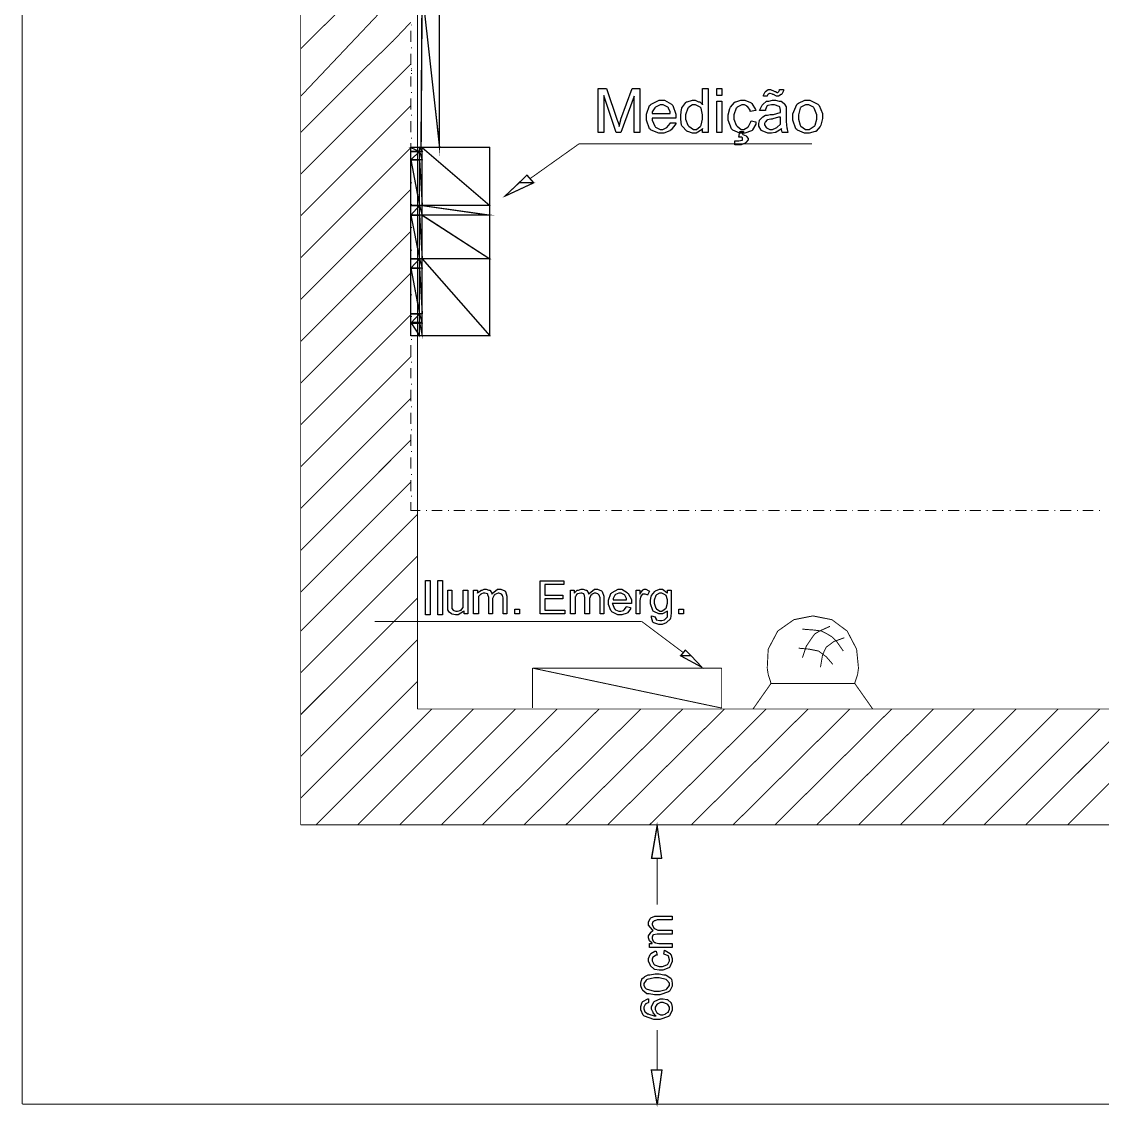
# Model space of a CAD drawing. Header units: metres. Extents: x 3290 to 4536, y 1562 to 1983.
# Drawn here: x 4113.88 to 4143.83, y 1667.67 to 1697.76 of the extents above; entities that cross this region are included whole.
import ezdxf

# ---------------------------------------------------------------- set-up
doc = ezdxf.new("R2010")
doc.units = ezdxf.units.M
for name, color, linetype in [('C00-00-00-BLACK', 7, 'Continuous'), ('C00-00-FF', 5, 'Continuous'), ('C00-7E-FF', 150, 'Continuous'), ('C93-95-97', 253, 'Continuous'), ('CC6-C8-CA', 254, 'Continuous'), ('CFF-7E-00', 30, 'Continuous')]:
    doc.layers.add(name, color=color, linetype=linetype)

msp = doc.modelspace()

# ---------------------------------------------------------------- linework, layer by layer
at = {"layer": 'C00-00-00-BLACK', "const_width": 0.0263}
for points in [[(4113.897, 1667.761), (4113.897, 1743.505)], [(4121.616, 1675.501), (4121.616, 1708.78)], [(4124.854, 1678.713), (4124.854, 1708.912)], [(4121.616, 1697.011), (4124.854, 1700.223)], [(4121.616, 1695.694), (4124.854, 1699.117)], [(4124.96, 1694.273), (4124.988, 1698.592)], [(4125.461, 1694.273), (4125.461, 1698.592)], [(4124.17, 1697.222), (4124.67, 1697.748)], [(4124.67, 1697.67), (4124.697, 1697.67)], [(4124.67, 1697.197), (4124.67, 1697.512)], [(4123.196, 1696.275), (4124.17, 1697.222)], [(4124.67, 1697.037), (4124.697, 1697.037)], [(4124.67, 1696.564), (4124.67, 1696.879)], [(4121.616, 1693.537), (4124.67, 1696.589)], [(4124.67, 1696.406), (4124.697, 1696.406)], [(4121.616, 1694.695), (4123.196, 1696.275)], [(4124.67, 1695.959), (4124.67, 1696.248)], [(4124.67, 1695.8), (4124.697, 1695.8)], [(4124.67, 1695.326), (4124.67, 1695.642)], [(4121.616, 1692.378), (4124.67, 1695.432)], [(4124.67, 1695.168), (4124.697, 1695.168)], [(4124.67, 1694.695), (4124.67, 1695.011)], [(4121.616, 1691.22), (4124.67, 1694.273)], [(4124.67, 1694.535), (4124.697, 1694.535)], [(4124.67, 1694.089), (4124.67, 1694.404)], [(4124.67, 1693.931), (4124.697, 1693.931)], [(4124.67, 1693.458), (4124.67, 1693.773)], [(4121.616, 1690.061), (4124.67, 1693.114)], [(4124.67, 1693.298), (4124.697, 1693.298)], [(4124.67, 1692.851), (4124.67, 1693.14)], [(4124.67, 1692.694), (4124.697, 1692.694)], [(4124.67, 1692.221), (4124.67, 1692.536)], [(4121.616, 1688.902), (4124.67, 1691.956)], [(4124.67, 1692.061), (4124.697, 1692.061)], [(4124.67, 1691.588), (4124.67, 1691.903)], [(4124.67, 1691.429), (4124.697, 1691.429)], [(4124.67, 1690.983), (4124.67, 1691.272)], [(4121.616, 1687.744), (4124.67, 1690.797)], [(4124.67, 1690.825), (4124.697, 1690.825)], [(4124.67, 1690.35), (4124.67, 1690.666)], [(4124.67, 1690.193), (4124.697, 1690.193)], [(4124.67, 1689.719), (4124.67, 1690.034)], [(4121.616, 1686.585), (4124.67, 1689.641)], [(4124.67, 1689.588), (4124.697, 1689.588)], [(4124.67, 1689.113), (4124.67, 1689.428)], [(4124.67, 1688.955), (4124.697, 1688.955)], [(4124.67, 1688.482), (4124.67, 1688.798)], [(4121.616, 1685.427), (4124.67, 1688.482)], [(4124.67, 1688.324), (4124.697, 1688.324)], [(4124.67, 1687.875), (4124.67, 1688.164)], [(4124.67, 1687.718), (4124.697, 1687.718)], [(4124.67, 1687.244), (4124.67, 1687.56)], [(4121.616, 1684.268), (4124.67, 1687.323)], [(4124.67, 1687.087), (4124.697, 1687.087)], [(4124.67, 1686.611), (4124.67, 1686.928)], [(4124.67, 1686.454), (4124.697, 1686.454)], [(4121.616, 1683.109), (4124.67, 1686.165)], [(4124.67, 1686.006), (4124.67, 1686.323)], [(4124.67, 1685.849), (4124.697, 1685.849)], [(4124.67, 1685.374), (4124.67, 1685.69)], [(4121.616, 1681.951), (4124.67, 1685.006)], [(4124.67, 1685.216), (4124.697, 1685.216)], [(4124.67, 1684.743), (4124.67, 1685.059)], [(4124.67, 1684.611), (4124.697, 1684.611)], [(4124.933, 1684.216), (4124.67, 1684.216), (4124.67, 1684.452)], [(4121.616, 1680.873), (4124.854, 1684.111)], [(4125.093, 1684.216), (4125.119, 1684.216)], [(4125.54, 1684.216), (4125.251, 1684.216)], [(4125.697, 1684.216), (4125.724, 1684.216)], [(4126.172, 1684.216), (4125.855, 1684.216)], [(4126.33, 1684.216), (4126.356, 1684.216)], [(4126.805, 1684.216), (4126.488, 1684.216)], [(4126.963, 1684.216), (4126.989, 1684.216)], [(4127.41, 1684.216), (4127.094, 1684.216)], [(4127.568, 1684.216), (4127.594, 1684.216)], [(4128.043, 1684.216), (4127.727, 1684.216)], [(4128.2, 1684.216), (4128.227, 1684.216)], [(4128.675, 1684.216), (4128.358, 1684.216)], [(4128.807, 1684.216), (4128.833, 1684.216)], [(4129.28, 1684.216), (4128.964, 1684.216)], [(4129.438, 1684.216), (4129.466, 1684.216)], [(4129.913, 1684.216), (4129.597, 1684.216)], [(4130.07, 1684.216), (4130.097, 1684.216)], [(4130.519, 1684.216), (4130.229, 1684.216)], [(4130.677, 1684.216), (4130.703, 1684.216)], [(4131.15, 1684.216), (4130.834, 1684.216)], [(4131.309, 1684.216), (4131.336, 1684.216)], [(4131.783, 1684.216), (4131.467, 1684.216)], [(4131.94, 1684.216), (4131.967, 1684.216)], [(4132.389, 1684.216), (4132.072, 1684.216)], [(4132.547, 1684.216), (4132.573, 1684.216)], [(4133.021, 1684.216), (4132.705, 1684.216)], [(4133.18, 1684.216), (4133.206, 1684.216)], [(4133.626, 1684.216), (4133.337, 1684.216)], [(4133.784, 1684.216), (4133.81, 1684.216)], [(4134.259, 1684.216), (4133.944, 1684.216)], [(4134.417, 1684.216), (4134.443, 1684.216)], [(4134.892, 1684.216), (4134.575, 1684.216)], [(4135.05, 1684.216), (4135.076, 1684.216)], [(4135.497, 1684.216), (4135.207, 1684.216)], [(4135.654, 1684.216), (4135.681, 1684.216)], [(4136.129, 1684.216), (4135.814, 1684.216)], [(4136.288, 1684.216), (4136.313, 1684.216)], [(4136.763, 1684.216), (4136.445, 1684.216)], [(4136.894, 1684.216), (4136.92, 1684.216)], [(4137.367, 1684.216), (4137.051, 1684.216)], [(4137.526, 1684.216), (4137.552, 1684.216)], [(4137.999, 1684.216), (4137.684, 1684.216)], [(4138.158, 1684.216), (4138.183, 1684.216)], [(4138.606, 1684.216), (4138.315, 1684.216)], [(4138.764, 1684.216), (4138.79, 1684.216)], [(4139.237, 1684.216), (4138.921, 1684.216)], [(4139.396, 1684.216), (4139.423, 1684.216)], [(4139.87, 1684.216), (4139.554, 1684.216)], [(4140.028, 1684.216), (4140.053, 1684.216)], [(4140.476, 1684.216), (4140.159, 1684.216)], [(4140.634, 1684.216), (4140.66, 1684.216)], [(4141.109, 1684.216), (4140.791, 1684.216)], [(4141.266, 1684.216), (4141.293, 1684.216)], [(4141.74, 1684.216), (4141.425, 1684.216)], [(4141.871, 1684.216), (4141.898, 1684.216)], [(4142.346, 1684.216), (4142.031, 1684.216)], [(4142.504, 1684.216), (4142.53, 1684.216)], [(4142.979, 1684.216), (4142.661, 1684.216)], [(4143.137, 1684.216), (4143.163, 1684.216)], [(4143.583, 1684.216), (4143.295, 1684.216)], [(4143.741, 1684.216), (4143.769, 1684.216)], [(4121.616, 1679.715), (4124.854, 1682.952)], [(4121.616, 1678.556), (4124.854, 1681.793)], [(4135.286, 1681.188), (4134.839, 1680.873)], [(4135.814, 1681.293), (4135.286, 1681.188)], [(4136.34, 1681.188), (4135.814, 1681.293)], [(4136.763, 1680.873), (4136.34, 1681.188)], [(4134.839, 1680.873), (4134.575, 1680.372)], [(4135.866, 1680.899), (4135.523, 1680.926)], [(4135.866, 1680.794), (4135.788, 1680.687)], [(4136.05, 1680.873), (4135.866, 1680.899)], [(4135.998, 1680.873), (4135.866, 1680.794)], [(4136.288, 1681.005), (4135.998, 1680.873)], [(4136.208, 1680.794), (4136.05, 1680.873)], [(4136.34, 1680.713), (4136.208, 1680.794)], [(4136.472, 1680.582), (4136.34, 1680.713)], [(4137.025, 1680.372), (4136.763, 1680.873)], [(4121.616, 1677.398), (4124.854, 1680.635)], [(4135.628, 1680.451), (4135.523, 1680.135)], [(4135.788, 1680.687), (4135.628, 1680.451)], [(4136.182, 1680.425), (4136.129, 1680.319)], [(4136.288, 1680.503), (4136.182, 1680.425)], [(4136.393, 1680.582), (4136.288, 1680.503)], [(4136.683, 1680.687), (4136.393, 1680.582)], [(4136.657, 1680.319), (4136.472, 1680.582)], [(4134.575, 1680.372), (4134.548, 1679.846)], [(4135.707, 1680.372), (4135.418, 1680.398)], [(4135.972, 1680.319), (4135.707, 1680.372)], [(4136.182, 1680.162), (4135.972, 1680.319)], [(4136.077, 1680.188), (4136.024, 1679.872)], [(4136.129, 1680.319), (4136.077, 1680.188)], [(4136.366, 1679.951), (4136.182, 1680.162)], [(4137.077, 1679.846), (4137.025, 1680.372)], [(4128.043, 1679.846), (4133.285, 1679.846)], [(4128.043, 1678.739), (4128.043, 1679.846)], [(4128.043, 1679.846), (4128.043, 1678.739)], [(4133.285, 1678.739), (4128.043, 1679.846)], [(4128.043, 1679.846), (4133.285, 1679.846)], [(4133.285, 1678.739), (4128.043, 1679.846)], [(4133.285, 1679.846), (4133.285, 1678.739)], [(4133.285, 1679.846), (4133.285, 1678.739)], [(4134.548, 1679.846), (4134.575, 1679.662)], [(4137.051, 1679.662), (4137.077, 1679.846)], [(4134.575, 1679.662), (4134.654, 1679.423)], [(4136.972, 1679.423), (4137.051, 1679.662)], [(4121.616, 1676.239), (4124.854, 1679.477)], [(4134.654, 1679.423), (4134.154, 1678.713)], [(4136.972, 1679.423), (4134.654, 1679.423)], [(4136.972, 1679.423), (4137.472, 1678.713)], [(4122.036, 1675.501), (4125.251, 1678.713)], [(4123.196, 1675.501), (4126.41, 1678.713)], [(4124.355, 1675.501), (4127.568, 1678.713)], [(4153.752, 1678.713), (4124.854, 1678.713)], [(4125.513, 1675.501), (4128.728, 1678.713)], [(4126.646, 1675.501), (4129.886, 1678.713)], [(4127.806, 1675.501), (4131.045, 1678.713)], [(4128.964, 1675.501), (4132.205, 1678.713)], [(4130.123, 1675.501), (4133.364, 1678.713)], [(4131.283, 1675.501), (4134.523, 1678.713)], [(4132.442, 1675.501), (4135.681, 1678.713)], [(4133.6, 1675.501), (4136.841, 1678.713)], [(4134.759, 1675.501), (4137.999, 1678.713)], [(4135.919, 1675.501), (4139.158, 1678.713)], [(4137.077, 1675.501), (4140.292, 1678.713)], [(4138.236, 1675.501), (4141.45, 1678.713)], [(4139.396, 1675.501), (4142.609, 1678.713)], [(4140.555, 1675.501), (4143.769, 1678.713)], [(4141.713, 1675.501), (4144.928, 1678.713)], [(4142.874, 1675.501), (4146.087, 1678.713)], [(4121.616, 1675.501), (4153.752, 1675.501)], [(4113.897, 1667.761), (4185.415, 1667.761)]]:
    msp.add_lwpolyline(points, dxfattribs=at)
msp.add_lwpolyline([(4126.858, 1694.273), (4126.858, 1689.06), (4124.67, 1689.06), (4124.67, 1694.273), (4126.858, 1694.273)], close=True, dxfattribs=at)
at = {"layer": 'C00-00-FF', "const_width": 0.0263}
for points in [[(4124.67, 1696.827), (4124.67, 1696.589)], [(4124.67, 1696.458), (4124.697, 1696.458)], [(4124.67, 1696.327), (4124.697, 1696.327)], [(4130.677, 1675.501), (4129.623, 1675.501)], [(4130.677, 1667.761), (4129.623, 1667.761)]]:
    msp.add_lwpolyline(points, dxfattribs=at)
at = {"layer": 'C00-7E-FF', "const_width": 0.0263}
for points in [[(4127.964, 1693.405), (4129.332, 1694.378)], [(4129.332, 1694.378), (4135.788, 1694.378)], [(4127.278, 1692.93), (4127.885, 1693.51)], [(4127.885, 1693.51), (4128.069, 1693.298)], [(4128.069, 1693.298), (4127.278, 1692.93)], [(4131.072, 1681.136), (4123.67, 1681.136)], [(4132.231, 1680.267), (4131.072, 1681.136)], [(4132.284, 1680.346), (4132.153, 1680.188)], [(4132.153, 1680.188), (4132.731, 1679.872)], [(4132.731, 1679.872), (4132.284, 1680.346)], [(4131.336, 1675.501), (4131.783, 1675.501)], [(4131.494, 1674.581), (4131.494, 1673.29)], [(4131.494, 1668.709), (4131.494, 1669.815)], [(4130.992, 1667.761), (4131.783, 1667.761)]]:
    msp.add_lwpolyline(points, dxfattribs=at)
for points in [[(4127.885, 1693.51), (4128.069, 1693.298), (4127.674, 1693.298), (4127.885, 1693.51)], [(4128.069, 1693.298), (4127.674, 1693.298), (4127.278, 1692.93), (4128.069, 1693.298)], [(4132.442, 1680.188), (4132.153, 1680.188), (4132.731, 1679.872), (4132.442, 1680.188)], [(4132.284, 1680.346), (4132.442, 1680.188), (4132.153, 1680.188), (4132.284, 1680.346)], [(4131.336, 1674.581), (4131.625, 1674.581), (4131.494, 1675.501), (4131.336, 1674.581)], [(4131.336, 1668.709), (4131.625, 1668.709), (4131.494, 1667.761), (4131.336, 1668.709)]]:
    msp.add_lwpolyline(points, close=True, dxfattribs=at)
at = {"layer": 'C00-7E-FF'}
for points in [[(4127.885, 1693.51), (4128.069, 1693.298), (4127.674, 1693.298), (4127.885, 1693.51)], [(4128.069, 1693.298), (4127.674, 1693.298), (4127.278, 1692.93), (4128.069, 1693.298)], [(4132.284, 1680.346), (4132.442, 1680.188), (4132.153, 1680.188), (4132.284, 1680.346)], [(4132.442, 1680.188), (4132.153, 1680.188), (4132.731, 1679.872), (4132.442, 1680.188)], [(4131.336, 1674.581), (4131.625, 1674.581), (4131.494, 1675.501), (4131.336, 1674.581)], [(4131.336, 1668.709), (4131.625, 1668.709), (4131.494, 1667.761), (4131.336, 1668.709)]]:
    msp.add_lwpolyline(points, close=True, dxfattribs=at)
at = {"layer": 'C93-95-97', "const_width": 0.0263}
for points in [[(4124.907, 1694.273), (4124.67, 1694.273), (4124.907, 1694.167), (4124.907, 1694.273)], [(4124.67, 1694.273), (4124.907, 1694.167), (4124.67, 1694.167), (4124.67, 1694.273)], [(4124.988, 1694.273), (4124.907, 1694.273), (4124.988, 1694.167), (4124.988, 1694.273)], [(4124.907, 1693.931), (4124.988, 1692.667), (4124.907, 1692.667), (4124.907, 1693.931)], [(4124.907, 1694.273), (4124.988, 1694.167), (4124.907, 1694.167), (4124.907, 1694.273)], [(4126.858, 1694.273), (4124.988, 1694.273), (4126.858, 1692.667), (4126.858, 1694.273)], [(4124.988, 1694.273), (4126.858, 1692.667), (4124.988, 1692.667), (4124.988, 1694.273)], [(4124.907, 1694.167), (4124.67, 1693.931), (4124.907, 1693.931), (4124.907, 1694.167)], [(4124.67, 1694.167), (4124.907, 1694.167), (4124.67, 1693.931), (4124.67, 1694.167)], [(4124.67, 1693.931), (4124.907, 1692.667), (4124.67, 1692.667), (4124.67, 1693.931)], [(4124.988, 1694.167), (4124.907, 1694.167), (4124.988, 1693.931), (4124.988, 1694.167)], [(4124.907, 1694.167), (4124.988, 1693.931), (4124.907, 1693.931), (4124.907, 1694.167)], [(4124.907, 1693.931), (4124.67, 1693.931), (4124.907, 1692.667), (4124.907, 1693.931)], [(4124.988, 1693.931), (4124.907, 1693.931), (4124.988, 1692.667), (4124.988, 1693.931)], [(4124.907, 1692.404), (4124.988, 1691.193), (4124.907, 1691.193), (4124.907, 1692.404)], [(4124.907, 1692.667), (4124.67, 1692.404), (4124.907, 1692.404), (4124.907, 1692.667)], [(4124.67, 1692.667), (4124.907, 1692.667), (4124.67, 1692.404), (4124.67, 1692.667)], [(4124.67, 1692.404), (4124.907, 1691.193), (4124.67, 1691.193), (4124.67, 1692.404)], [(4126.858, 1692.667), (4124.988, 1692.667), (4126.858, 1692.404), (4126.858, 1692.667)], [(4124.988, 1692.667), (4124.907, 1692.667), (4124.988, 1692.404), (4124.988, 1692.667)], [(4124.907, 1692.667), (4124.988, 1692.404), (4124.907, 1692.404), (4124.907, 1692.667)], [(4124.988, 1692.667), (4126.858, 1692.404), (4124.988, 1692.404), (4124.988, 1692.667)], [(4124.907, 1692.404), (4124.67, 1692.404), (4124.907, 1691.193), (4124.907, 1692.404)], [(4124.988, 1692.404), (4124.907, 1692.404), (4124.988, 1691.193), (4124.988, 1692.404)], [(4126.858, 1692.404), (4124.988, 1692.404), (4126.858, 1691.193), (4126.858, 1692.404)], [(4124.988, 1692.404), (4126.858, 1691.193), (4124.988, 1691.193), (4124.988, 1692.404)], [(4124.907, 1690.931), (4124.988, 1689.666), (4124.907, 1689.666), (4124.907, 1690.931)], [(4124.907, 1691.193), (4124.988, 1690.931), (4124.907, 1690.931), (4124.907, 1691.193)], [(4124.907, 1691.193), (4124.67, 1690.931), (4124.907, 1690.931), (4124.907, 1691.193)], [(4124.67, 1691.193), (4124.907, 1691.193), (4124.67, 1690.931), (4124.67, 1691.193)], [(4124.67, 1690.931), (4124.907, 1689.666), (4124.67, 1689.666), (4124.67, 1690.931)], [(4124.988, 1691.193), (4124.907, 1691.193), (4124.988, 1690.931), (4124.988, 1691.193)], [(4126.858, 1691.193), (4124.988, 1691.193), (4126.858, 1689.06), (4126.858, 1691.193)], [(4124.988, 1691.193), (4126.858, 1689.06), (4124.988, 1689.06), (4124.988, 1691.193)], [(4124.907, 1690.931), (4124.67, 1690.931), (4124.907, 1689.666), (4124.907, 1690.931)], [(4124.988, 1690.931), (4124.907, 1690.931), (4124.988, 1689.666), (4124.988, 1690.931)], [(4124.907, 1689.666), (4124.988, 1689.403), (4124.907, 1689.403), (4124.907, 1689.666)], [(4124.907, 1689.666), (4124.67, 1689.403), (4124.907, 1689.403), (4124.907, 1689.666)], [(4124.67, 1689.666), (4124.907, 1689.666), (4124.67, 1689.403), (4124.67, 1689.666)], [(4124.67, 1689.428), (4124.907, 1689.06), (4124.67, 1689.06), (4124.67, 1689.428)], [(4124.988, 1689.666), (4124.907, 1689.666), (4124.988, 1689.403), (4124.988, 1689.666)], [(4124.907, 1689.428), (4124.988, 1689.06), (4124.907, 1689.06), (4124.907, 1689.428)], [(4124.907, 1689.428), (4124.67, 1689.428), (4124.907, 1689.06), (4124.907, 1689.428)], [(4124.988, 1689.428), (4124.907, 1689.428), (4124.988, 1689.06), (4124.988, 1689.428)]]:
    msp.add_lwpolyline(points, close=True, dxfattribs=at)
at = {"layer": 'C93-95-97'}
for points in [[(4124.907, 1694.273), (4124.67, 1694.273), (4124.907, 1694.167), (4124.907, 1694.273)], [(4124.67, 1694.273), (4124.907, 1694.167), (4124.67, 1694.167), (4124.67, 1694.273)], [(4124.988, 1694.273), (4124.907, 1694.273), (4124.988, 1694.167), (4124.988, 1694.273)], [(4124.907, 1694.273), (4124.988, 1694.167), (4124.907, 1694.167), (4124.907, 1694.273)], [(4126.858, 1694.273), (4124.988, 1694.273), (4126.858, 1692.667), (4126.858, 1694.273)], [(4124.988, 1694.273), (4126.858, 1692.667), (4124.988, 1692.667), (4124.988, 1694.273)], [(4124.67, 1694.167), (4124.907, 1694.167), (4124.67, 1693.931), (4124.67, 1694.167)], [(4124.907, 1694.167), (4124.67, 1693.931), (4124.907, 1693.931), (4124.907, 1694.167)], [(4124.988, 1694.167), (4124.907, 1694.167), (4124.988, 1693.931), (4124.988, 1694.167)], [(4124.907, 1694.167), (4124.988, 1693.931), (4124.907, 1693.931), (4124.907, 1694.167)], [(4124.907, 1693.931), (4124.67, 1693.931), (4124.907, 1692.667), (4124.907, 1693.931)], [(4124.67, 1693.931), (4124.907, 1692.667), (4124.67, 1692.667), (4124.67, 1693.931)], [(4124.988, 1693.931), (4124.907, 1693.931), (4124.988, 1692.667), (4124.988, 1693.931)], [(4124.907, 1693.931), (4124.988, 1692.667), (4124.907, 1692.667), (4124.907, 1693.931)], [(4124.67, 1692.667), (4124.907, 1692.667), (4124.67, 1692.404), (4124.67, 1692.667)], [(4124.907, 1692.667), (4124.67, 1692.404), (4124.907, 1692.404), (4124.907, 1692.667)], [(4124.988, 1692.667), (4124.907, 1692.667), (4124.988, 1692.404), (4124.988, 1692.667)], [(4124.907, 1692.667), (4124.988, 1692.404), (4124.907, 1692.404), (4124.907, 1692.667)], [(4126.858, 1692.667), (4124.988, 1692.667), (4126.858, 1692.404), (4126.858, 1692.667)], [(4124.988, 1692.667), (4126.858, 1692.404), (4124.988, 1692.404), (4124.988, 1692.667)], [(4124.907, 1692.404), (4124.67, 1692.404), (4124.907, 1691.193), (4124.907, 1692.404)], [(4124.67, 1692.404), (4124.907, 1691.193), (4124.67, 1691.193), (4124.67, 1692.404)], [(4124.988, 1692.404), (4124.907, 1692.404), (4124.988, 1691.193), (4124.988, 1692.404)], [(4124.907, 1692.404), (4124.988, 1691.193), (4124.907, 1691.193), (4124.907, 1692.404)], [(4126.858, 1692.404), (4124.988, 1692.404), (4126.858, 1691.193), (4126.858, 1692.404)], [(4124.988, 1692.404), (4126.858, 1691.193), (4124.988, 1691.193), (4124.988, 1692.404)], [(4124.67, 1691.193), (4124.907, 1691.193), (4124.67, 1690.931), (4124.67, 1691.193)], [(4124.907, 1691.193), (4124.67, 1690.931), (4124.907, 1690.931), (4124.907, 1691.193)], [(4124.988, 1691.193), (4124.907, 1691.193), (4124.988, 1690.931), (4124.988, 1691.193)], [(4124.907, 1691.193), (4124.988, 1690.931), (4124.907, 1690.931), (4124.907, 1691.193)], [(4126.858, 1691.193), (4124.988, 1691.193), (4126.858, 1689.06), (4126.858, 1691.193)], [(4124.988, 1691.193), (4126.858, 1689.06), (4124.988, 1689.06), (4124.988, 1691.193)], [(4124.907, 1690.931), (4124.67, 1690.931), (4124.907, 1689.666), (4124.907, 1690.931)], [(4124.67, 1690.931), (4124.907, 1689.666), (4124.67, 1689.666), (4124.67, 1690.931)], [(4124.988, 1690.931), (4124.907, 1690.931), (4124.988, 1689.666), (4124.988, 1690.931)], [(4124.907, 1690.931), (4124.988, 1689.666), (4124.907, 1689.666), (4124.907, 1690.931)], [(4124.67, 1689.666), (4124.907, 1689.666), (4124.67, 1689.403), (4124.67, 1689.666)], [(4124.907, 1689.666), (4124.67, 1689.403), (4124.907, 1689.403), (4124.907, 1689.666)], [(4124.988, 1689.666), (4124.907, 1689.666), (4124.988, 1689.403), (4124.988, 1689.666)], [(4124.907, 1689.666), (4124.988, 1689.403), (4124.907, 1689.403), (4124.907, 1689.666)], [(4124.907, 1689.428), (4124.67, 1689.428), (4124.907, 1689.06), (4124.907, 1689.428)], [(4124.67, 1689.428), (4124.907, 1689.06), (4124.67, 1689.06), (4124.67, 1689.428)], [(4124.988, 1689.428), (4124.907, 1689.428), (4124.988, 1689.06), (4124.988, 1689.428)], [(4124.907, 1689.428), (4124.988, 1689.06), (4124.907, 1689.06), (4124.907, 1689.428)]]:
    msp.add_lwpolyline(points, close=True, dxfattribs=at)
at = {"layer": 'CC6-C8-CA', "const_width": 0.0263}
for points in [[(4124.988, 1698.592), (4125.461, 1694.273), (4124.96, 1694.273), (4124.988, 1698.592)], [(4125.461, 1698.592), (4124.988, 1698.592), (4125.461, 1694.273), (4125.461, 1698.592)]]:
    msp.add_lwpolyline(points, close=True, dxfattribs=at)
at = {"layer": 'CC6-C8-CA'}
for points in [[(4124.988, 1698.592), (4125.461, 1694.273), (4124.96, 1694.273), (4124.988, 1698.592)], [(4125.461, 1698.592), (4124.988, 1698.592), (4125.461, 1694.273), (4125.461, 1698.592)]]:
    msp.add_lwpolyline(points, close=True, dxfattribs=at)
at = {"layer": 'CFF-7E-00'}
for points in [[(4129.86, 1694.695), (4129.86, 1695.907), (4130.097, 1695.907), (4130.388, 1695.037), (4130.394, 1695.017), (4130.44, 1694.894), (4130.44, 1694.853), (4130.446, 1694.867), (4130.486, 1695.038), (4130.493, 1695.063), (4130.808, 1695.907), (4131.018, 1695.907), (4131.018, 1694.695), (4130.861, 1694.695), (4130.861, 1695.694), (4130.493, 1694.695), (4130.361, 1694.695), (4130.018, 1695.721), (4130.018, 1694.695), (4129.86, 1694.695)], [(4132.757, 1694.695), (4132.757, 1694.8), (4132.743, 1694.775), (4132.576, 1694.669), (4132.521, 1694.669), (4132.475, 1694.669), (4132.349, 1694.715), (4132.337, 1694.721), (4132.317, 1694.728), (4132.192, 1694.867), (4132.179, 1694.88), (4132.172, 1694.899), (4132.153, 1695.062), (4132.153, 1695.116), (4132.153, 1695.175), (4132.172, 1695.339), (4132.179, 1695.352), (4132.185, 1695.373), (4132.296, 1695.524), (4132.31, 1695.537), (4132.33, 1695.544), (4132.473, 1695.589), (4132.521, 1695.589), (4132.553, 1695.589), (4132.646, 1695.544), (4132.652, 1695.537), (4132.678, 1695.537), (4132.75, 1695.471), (4132.757, 1695.457), (4132.757, 1695.907), (4132.915, 1695.907), (4132.915, 1694.695), (4132.757, 1694.695)], [(4133.153, 1695.721), (4133.153, 1695.907), (4133.285, 1695.907), (4133.285, 1695.721), (4133.153, 1695.721)], [(4134.443, 1695.694), (4134.443, 1695.728), (4134.489, 1695.819), (4134.496, 1695.825), (4134.502, 1695.832), (4134.576, 1695.88), (4134.601, 1695.88), (4134.641, 1695.88), (4134.739, 1695.839), (4134.759, 1695.825), (4134.778, 1695.825), (4134.824, 1695.8), (4134.839, 1695.8), (4134.839, 1695.8), (4134.866, 1695.825), (4134.866, 1695.825), (4134.872, 1695.825), (4134.892, 1695.866), (4134.892, 1695.88), (4134.997, 1695.88), (4134.997, 1695.847), (4134.95, 1695.753), (4134.945, 1695.747), (4134.938, 1695.74), (4134.863, 1695.694), (4134.839, 1695.694), (4134.806, 1695.694), (4134.72, 1695.74), (4134.707, 1695.747), (4134.693, 1695.753), (4134.627, 1695.773), (4134.627, 1695.773), (4134.613, 1695.773), (4134.575, 1695.753), (4134.575, 1695.747), (4134.568, 1695.747), (4134.548, 1695.708), (4134.548, 1695.694), (4134.443, 1695.694)], [(4131.862, 1694.958), (4132.019, 1694.958), (4132.012, 1694.933), (4131.881, 1694.762), (4131.862, 1694.748), (4131.848, 1694.735), (4131.681, 1694.669), (4131.625, 1694.669), (4131.546, 1694.669), (4131.329, 1694.755), (4131.309, 1694.775), (4131.289, 1694.794), (4131.203, 1695.035), (4131.203, 1695.116), (4131.203, 1695.201), (4131.289, 1695.438), (4131.309, 1695.457), (4131.329, 1695.478), (4131.551, 1695.589), (4131.625, 1695.589), (4131.697, 1695.589), (4131.894, 1695.478), (4131.915, 1695.457), (4131.927, 1695.438), (4132.019, 1695.196), (4132.019, 1695.116), (4132.019, 1695.116), (4132.019, 1695.096), (4132.019, 1695.089), (4131.362, 1695.089), (4131.362, 1695.03), (4131.428, 1694.867), (4131.441, 1694.853), (4131.454, 1694.84), (4131.583, 1694.775), (4131.625, 1694.775), (4131.658, 1694.775), (4131.749, 1694.821), (4131.756, 1694.827), (4131.769, 1694.834), (4131.855, 1694.945), (4131.862, 1694.958)], [(4133.153, 1694.695), (4133.153, 1695.563), (4133.285, 1695.563), (4133.285, 1694.695), (4133.153, 1694.695)], [(4134.101, 1695.011), (4134.233, 1694.984), (4134.233, 1694.925), (4134.141, 1694.762), (4134.128, 1694.748), (4134.108, 1694.735), (4133.924, 1694.669), (4133.863, 1694.669), (4133.791, 1694.669), (4133.594, 1694.755), (4133.574, 1694.775), (4133.561, 1694.794), (4133.469, 1695.035), (4133.469, 1695.116), (4133.469, 1695.181), (4133.514, 1695.359), (4133.521, 1695.379), (4133.527, 1695.393), (4133.639, 1695.524), (4133.653, 1695.537), (4133.673, 1695.544), (4133.816, 1695.589), (4133.863, 1695.589), (4133.923, 1695.589), (4134.088, 1695.524), (4134.101, 1695.511), (4134.121, 1695.498), (4134.227, 1695.326), (4134.233, 1695.3), (4134.075, 1695.273), (4134.075, 1695.307), (4134.009, 1695.399), (4133.996, 1695.405), (4133.989, 1695.419), (4133.914, 1695.457), (4133.889, 1695.457), (4133.843, 1695.457), (4133.711, 1695.393), (4133.705, 1695.379), (4133.691, 1695.366), (4133.626, 1695.178), (4133.626, 1695.116), (4133.626, 1695.057), (4133.691, 1694.893), (4133.705, 1694.88), (4133.711, 1694.867), (4133.825, 1694.775), (4133.863, 1694.775), (4133.903, 1694.775), (4134.009, 1694.84), (4134.023, 1694.853), (4134.029, 1694.86), (4134.095, 1694.991), (4134.101, 1695.011)], [(4134.945, 1694.8), (4134.931, 1694.787), (4134.798, 1694.702), (4134.785, 1694.695), (4134.772, 1694.689), (4134.663, 1694.669), (4134.627, 1694.669), (4134.568, 1694.669), (4134.404, 1694.735), (4134.391, 1694.748), (4134.377, 1694.755), (4134.312, 1694.868), (4134.312, 1694.906), (4134.312, 1694.939), (4134.338, 1695.013), (4134.338, 1695.037), (4134.345, 1695.044), (4134.411, 1695.11), (4134.417, 1695.116), (4134.423, 1695.123), (4134.498, 1695.168), (4134.523, 1695.168), (4134.555, 1695.168), (4134.629, 1695.194), (4134.654, 1695.194), (4134.72, 1695.194), (4134.904, 1695.242), (4134.918, 1695.248), (4134.918, 1695.248), (4134.918, 1695.273), (4134.918, 1695.273), (4134.918, 1695.307), (4134.898, 1695.399), (4134.892, 1695.405), (4134.879, 1695.412), (4134.749, 1695.457), (4134.707, 1695.457), (4134.666, 1695.457), (4134.561, 1695.439), (4134.548, 1695.432), (4134.541, 1695.425), (4134.496, 1695.332), (4134.496, 1695.3), (4134.338, 1695.3), (4134.345, 1695.319), (4134.404, 1695.452), (4134.417, 1695.457), (4134.423, 1695.471), (4134.529, 1695.557), (4134.548, 1695.563), (4134.594, 1695.563), (4134.697, 1695.589), (4134.732, 1695.589), (4134.778, 1695.589), (4134.883, 1695.563), (4134.918, 1695.563), (4134.931, 1695.557), (4135.016, 1695.491), (4135.023, 1695.484), (4135.029, 1695.478), (4135.076, 1695.404), (4135.076, 1695.379), (4135.076, 1695.346), (4135.076, 1695.273), (4135.076, 1695.248), (4135.076, 1695.063), (4135.076, 1694.998), (4135.095, 1694.807), (4135.102, 1694.8), (4135.102, 1694.775), (4135.122, 1694.702), (4135.129, 1694.695), (4134.971, 1694.695), (4134.964, 1694.702), (4134.945, 1694.776), (4134.945, 1694.8)], [(4135.26, 1695.116), (4135.26, 1695.208), (4135.372, 1695.464), (4135.391, 1695.484), (4135.411, 1695.504), (4135.593, 1695.589), (4135.654, 1695.589), (4135.733, 1695.589), (4135.952, 1695.478), (4135.972, 1695.457), (4135.991, 1695.438), (4136.077, 1695.217), (4136.077, 1695.142), (4136.077, 1695.078), (4136.03, 1694.893), (4136.024, 1694.88), (4136.017, 1694.86), (4135.906, 1694.728), (4135.893, 1694.721), (4135.873, 1694.715), (4135.709, 1694.669), (4135.654, 1694.669), (4135.581, 1694.669), (4135.385, 1694.755), (4135.366, 1694.775), (4135.345, 1694.794), (4135.26, 1695.035), (4135.26, 1695.116)], [(4131.362, 1695.221), (4131.862, 1695.221), (4131.862, 1695.26), (4131.815, 1695.366), (4131.809, 1695.379), (4131.796, 1695.393), (4131.667, 1695.457), (4131.625, 1695.457), (4131.579, 1695.457), (4131.454, 1695.393), (4131.441, 1695.379), (4131.428, 1695.373), (4131.362, 1695.26), (4131.362, 1695.221)], [(4132.284, 1695.116), (4132.284, 1695.057), (4132.349, 1694.893), (4132.363, 1694.88), (4132.376, 1694.867), (4132.504, 1694.775), (4132.547, 1694.775), (4132.586, 1694.775), (4132.691, 1694.86), (4132.705, 1694.88), (4132.718, 1694.893), (4132.757, 1695.06), (4132.757, 1695.116), (4132.757, 1695.181), (4132.718, 1695.366), (4132.705, 1695.379), (4132.691, 1695.393), (4132.563, 1695.457), (4132.521, 1695.457), (4132.481, 1695.457), (4132.376, 1695.393), (4132.363, 1695.379), (4132.349, 1695.366), (4132.284, 1695.178), (4132.284, 1695.116)], [(4135.418, 1695.116), (4135.418, 1695.057), (4135.463, 1694.893), (4135.47, 1694.88), (4135.483, 1694.867), (4135.611, 1694.775), (4135.654, 1694.775), (4135.707, 1694.775), (4135.853, 1694.867), (4135.866, 1694.88), (4135.872, 1694.893), (4135.919, 1695.06), (4135.919, 1695.116), (4135.919, 1695.181), (4135.853, 1695.366), (4135.84, 1695.379), (4135.833, 1695.393), (4135.699, 1695.457), (4135.654, 1695.457), (4135.608, 1695.457), (4135.483, 1695.393), (4135.47, 1695.379), (4135.463, 1695.366), (4135.418, 1695.178), (4135.418, 1695.116)], [(4134.918, 1695.116), (4134.858, 1695.116), (4134.706, 1695.07), (4134.68, 1695.063), (4134.647, 1695.063), (4134.554, 1695.044), (4134.548, 1695.037), (4134.535, 1695.037), (4134.502, 1694.991), (4134.496, 1694.984), (4134.489, 1694.978), (4134.47, 1694.944), (4134.47, 1694.932), (4134.47, 1694.906), (4134.516, 1694.834), (4134.523, 1694.827), (4134.529, 1694.821), (4134.622, 1694.775), (4134.654, 1694.775), (4134.693, 1694.775), (4134.797, 1694.821), (4134.811, 1694.827), (4134.818, 1694.834), (4134.911, 1694.919), (4134.918, 1694.932), (4134.918, 1694.965), (4134.918, 1695.04), (4134.918, 1695.063), (4134.918, 1695.116)], [(4133.758, 1694.562), (4133.784, 1694.721), (4133.889, 1694.721), (4133.863, 1694.642), (4133.876, 1694.637), (4133.963, 1694.596), (4133.97, 1694.589), (4133.976, 1694.583), (4134.023, 1694.529), (4134.023, 1694.51), (4134.023, 1694.485), (4133.957, 1694.411), (4133.944, 1694.404), (4133.936, 1694.399), (4133.822, 1694.352), (4133.784, 1694.352), (4133.751, 1694.352), (4133.677, 1694.352), (4133.653, 1694.352), (4133.653, 1694.457), (4133.673, 1694.457), (4133.732, 1694.457), (4133.732, 1694.457), (4133.764, 1694.457), (4133.857, 1694.477), (4133.863, 1694.483), (4133.863, 1694.483), (4133.863, 1694.51), (4133.863, 1694.51), (4133.863, 1694.51), (4133.863, 1694.535), (4133.863, 1694.535), (4133.863, 1694.542), (4133.837, 1694.562), (4133.837, 1694.562), (4133.817, 1694.562), (4133.773, 1694.562), (4133.758, 1694.562)], [(4125.078, 1682.27), (4125.209, 1682.27), (4125.209, 1681.323), (4125.078, 1681.323), (4125.078, 1682.27)], [(4125.42, 1682.27), (4125.551, 1682.27), (4125.551, 1681.323), (4125.42, 1681.323), (4125.42, 1682.27)], [(4128.253, 1681.346), (4128.253, 1682.268), (4128.912, 1682.268), (4128.912, 1682.164), (4128.384, 1682.164), (4128.384, 1681.872), (4128.886, 1681.872), (4128.886, 1681.767), (4128.384, 1681.767), (4128.384, 1681.451), (4128.938, 1681.451), (4128.938, 1681.346), (4128.253, 1681.346)], [(4126.146, 1681.346), (4126.146, 1681.425), (4126.132, 1681.412), (4125.985, 1681.32), (4125.936, 1681.32), (4125.903, 1681.32), (4125.815, 1681.34), (4125.803, 1681.346), (4125.796, 1681.353), (4125.73, 1681.393), (4125.724, 1681.399), (4125.724, 1681.419), (4125.697, 1681.463), (4125.697, 1681.478), (4125.697, 1681.478), (4125.697, 1681.557), (4125.697, 1681.583), (4125.697, 1682.005), (4125.803, 1682.005), (4125.803, 1681.635), (4125.803, 1681.603), (4125.803, 1681.529), (4125.803, 1681.504), (4125.809, 1681.498), (4125.843, 1681.451), (4125.855, 1681.451), (4125.862, 1681.445), (4125.917, 1681.425), (4125.936, 1681.425), (4125.962, 1681.425), (4126.034, 1681.445), (4126.041, 1681.451), (4126.06, 1681.451), (4126.113, 1681.517), (4126.12, 1681.53), (4126.12, 1681.564), (4126.12, 1681.638), (4126.12, 1681.662), (4126.12, 1682.005), (4126.251, 1682.005), (4126.251, 1681.346), (4126.146, 1681.346)], [(4126.41, 1681.346), (4126.41, 1682.005), (4126.514, 1682.005), (4126.514, 1681.925), (4126.52, 1681.931), (4126.605, 1681.998), (4126.619, 1682.005), (4126.645, 1682.005), (4126.704, 1682.032), (4126.724, 1682.032), (4126.758, 1682.032), (4126.832, 1682.005), (4126.858, 1682.005), (4126.864, 1681.998), (4126.91, 1681.924), (4126.91, 1681.898), (4126.923, 1681.918), (4127.071, 1682.032), (4127.121, 1682.032), (4127.16, 1682.032), (4127.271, 1681.985), (4127.278, 1681.978), (4127.291, 1681.965), (4127.331, 1681.836), (4127.331, 1681.793), (4127.331, 1681.346), (4127.226, 1681.346), (4127.226, 1681.767), (4127.226, 1681.793), (4127.206, 1681.867), (4127.199, 1681.872), (4127.199, 1681.872), (4127.179, 1681.898), (4127.173, 1681.898), (4127.166, 1681.905), (4127.112, 1681.925), (4127.094, 1681.925), (4127.094, 1681.925), (4126.995, 1681.886), (4126.989, 1681.872), (4126.982, 1681.867), (4126.937, 1681.772), (4126.937, 1681.741), (4126.937, 1681.346), (4126.831, 1681.346), (4126.831, 1681.767), (4126.831, 1681.8), (4126.805, 1681.874), (4126.805, 1681.898), (4126.798, 1681.905), (4126.723, 1681.925), (4126.698, 1681.925), (4126.678, 1681.925), (4126.625, 1681.905), (4126.619, 1681.898), (4126.612, 1681.892), (4126.546, 1681.833), (4126.541, 1681.82), (4126.541, 1681.787), (4126.541, 1681.713), (4126.541, 1681.688), (4126.541, 1681.346), (4126.41, 1681.346)], [(4129.096, 1681.346), (4129.096, 1682.005), (4129.201, 1682.005), (4129.201, 1681.925), (4129.207, 1681.931), (4129.273, 1681.998), (4129.28, 1682.005), (4129.313, 1682.005), (4129.386, 1682.032), (4129.411, 1682.032), (4129.444, 1682.032), (4129.519, 1682.005), (4129.545, 1682.005), (4129.551, 1681.998), (4129.597, 1681.924), (4129.597, 1681.898), (4129.61, 1681.918), (4129.758, 1682.032), (4129.807, 1682.032), (4129.847, 1682.032), (4129.958, 1681.985), (4129.965, 1681.978), (4129.971, 1681.965), (4130.018, 1681.836), (4130.018, 1681.793), (4130.018, 1681.346), (4129.913, 1681.346), (4129.913, 1681.767), (4129.913, 1681.793), (4129.892, 1681.867), (4129.886, 1681.872), (4129.886, 1681.872), (4129.86, 1681.898), (4129.86, 1681.898), (4129.854, 1681.905), (4129.799, 1681.925), (4129.781, 1681.925), (4129.754, 1681.925), (4129.681, 1681.886), (4129.676, 1681.872), (4129.662, 1681.867), (4129.623, 1681.772), (4129.623, 1681.741), (4129.623, 1681.346), (4129.492, 1681.346), (4129.492, 1681.767), (4129.492, 1681.8), (4129.472, 1681.892), (4129.466, 1681.898), (4129.466, 1681.905), (4129.405, 1681.925), (4129.385, 1681.925), (4129.385, 1681.925), (4129.293, 1681.905), (4129.28, 1681.898), (4129.273, 1681.892), (4129.233, 1681.833), (4129.227, 1681.82), (4129.227, 1681.787), (4129.227, 1681.713), (4129.227, 1681.688), (4129.227, 1681.346), (4129.096, 1681.346)], [(4130.65, 1681.557), (4130.756, 1681.53), (4130.756, 1681.491), (4130.683, 1681.386), (4130.677, 1681.372), (4130.663, 1681.367), (4130.515, 1681.32), (4130.467, 1681.32), (4130.407, 1681.32), (4130.241, 1681.405), (4130.229, 1681.425), (4130.215, 1681.439), (4130.149, 1681.606), (4130.149, 1681.662), (4130.149, 1681.728), (4130.215, 1681.912), (4130.229, 1681.925), (4130.248, 1681.945), (4130.412, 1682.032), (4130.467, 1682.032), (4130.519, 1682.032), (4130.663, 1681.945), (4130.677, 1681.925), (4130.697, 1681.912), (4130.782, 1681.745), (4130.782, 1681.688), (4130.782, 1681.675), (4130.782, 1681.646), (4130.782, 1681.635), (4130.254, 1681.635), (4130.26, 1681.623), (4130.319, 1681.485), (4130.333, 1681.478), (4130.34, 1681.465), (4130.435, 1681.425), (4130.467, 1681.425), (4130.492, 1681.425), (4130.565, 1681.445), (4130.572, 1681.451), (4130.578, 1681.458), (4130.644, 1681.544), (4130.65, 1681.557)], [(4130.913, 1681.346), (4130.913, 1682.005), (4131.018, 1682.005), (4131.018, 1681.898), (4131.024, 1681.912), (4131.09, 1681.998), (4131.097, 1682.005), (4131.097, 1682.012), (4131.137, 1682.032), (4131.15, 1682.032), (4131.183, 1682.032), (4131.269, 1681.985), (4131.283, 1681.978), (4131.229, 1681.872), (4131.222, 1681.879), (4131.168, 1681.898), (4131.15, 1681.898), (4131.137, 1681.898), (4131.097, 1681.898), (4131.097, 1681.898), (4131.09, 1681.892), (4131.045, 1681.838), (4131.045, 1681.82), (4131.038, 1681.813), (4131.018, 1681.72), (4131.018, 1681.688), (4131.018, 1681.346), (4130.913, 1681.346)], [(4131.336, 1681.293), (4131.441, 1681.267), (4131.441, 1681.248), (4131.467, 1681.204), (4131.467, 1681.188), (4131.473, 1681.183), (4131.567, 1681.162), (4131.599, 1681.162), (4131.625, 1681.162), (4131.697, 1681.183), (4131.704, 1681.188), (4131.71, 1681.195), (4131.776, 1681.261), (4131.783, 1681.267), (4131.783, 1681.307), (4131.783, 1681.395), (4131.783, 1681.425), (4131.769, 1681.412), (4131.641, 1681.346), (4131.599, 1681.346), (4131.546, 1681.346), (4131.401, 1681.412), (4131.388, 1681.425), (4131.375, 1681.445), (4131.309, 1681.628), (4131.309, 1681.688), (4131.309, 1681.728), (4131.329, 1681.833), (4131.336, 1681.846), (4131.342, 1681.86), (4131.428, 1681.972), (4131.441, 1681.978), (4131.454, 1681.985), (4131.562, 1682.032), (4131.599, 1682.032), (4131.644, 1682.032), (4131.769, 1681.945), (4131.783, 1681.925), (4131.783, 1682.005), (4131.888, 1682.005), (4131.888, 1681.425), (4131.888, 1681.372), (4131.868, 1681.222), (4131.862, 1681.215), (4131.855, 1681.202), (4131.769, 1681.116), (4131.756, 1681.11), (4131.749, 1681.104), (4131.636, 1681.057), (4131.599, 1681.057), (4131.546, 1681.057), (4131.401, 1681.104), (4131.388, 1681.11), (4131.375, 1681.123), (4131.336, 1681.252), (4131.336, 1681.293)], [(4130.281, 1681.741), (4130.65, 1681.741), (4130.65, 1681.774), (4130.604, 1681.867), (4130.598, 1681.872), (4130.591, 1681.879), (4130.497, 1681.925), (4130.467, 1681.925), (4130.433, 1681.925), (4130.34, 1681.886), (4130.333, 1681.872), (4130.326, 1681.867), (4130.281, 1681.772), (4130.281, 1681.741)], [(4131.415, 1681.688), (4131.415, 1681.643), (4131.46, 1681.511), (4131.467, 1681.504), (4131.48, 1681.492), (4131.569, 1681.425), (4131.599, 1681.425), (4131.631, 1681.425), (4131.723, 1681.492), (4131.73, 1681.504), (4131.743, 1681.511), (4131.783, 1681.645), (4131.783, 1681.688), (4131.783, 1681.734), (4131.743, 1681.86), (4131.73, 1681.872), (4131.723, 1681.879), (4131.63, 1681.925), (4131.599, 1681.925), (4131.565, 1681.925), (4131.48, 1681.879), (4131.467, 1681.872), (4131.46, 1681.86), (4131.415, 1681.731), (4131.415, 1681.688)], [(4127.55, 1681.481), (4127.681, 1681.481), (4127.681, 1681.349), (4127.55, 1681.349), (4127.55, 1681.481)], [(4132.099, 1681.481), (4132.23, 1681.481), (4132.23, 1681.349), (4132.099, 1681.349), (4132.099, 1681.481)], [(4131.915, 1672.105), (4131.283, 1672.105), (4131.283, 1672.211), (4131.362, 1672.211), (4131.355, 1672.218), (4131.289, 1672.284), (4131.283, 1672.29), (4131.283, 1672.29), (4131.257, 1672.369), (4131.257, 1672.395), (4131.257, 1672.422), (4131.303, 1672.494), (4131.309, 1672.5), (4131.309, 1672.52), (4131.375, 1672.573), (4131.388, 1672.579), (4131.369, 1672.593), (4131.257, 1672.721), (4131.257, 1672.763), (4131.257, 1672.802), (4131.303, 1672.908), (4131.309, 1672.92), (4131.322, 1672.927), (4131.43, 1672.974), (4131.467, 1672.974), (4131.915, 1672.974), (4131.915, 1672.868), (4131.52, 1672.868), (4131.494, 1672.868), (4131.434, 1672.841), (4131.415, 1672.841), (4131.415, 1672.841), (4131.388, 1672.816), (4131.388, 1672.816), (4131.381, 1672.81), (4131.362, 1672.755), (4131.362, 1672.736), (4131.362, 1672.736), (4131.401, 1672.639), (4131.415, 1672.632), (4131.421, 1672.626), (4131.514, 1672.579), (4131.546, 1672.579), (4131.915, 1672.579), (4131.915, 1672.474), (4131.494, 1672.474), (4131.494, 1672.474), (4131.394, 1672.455), (4131.388, 1672.448), (4131.381, 1672.448), (4131.362, 1672.389), (4131.362, 1672.368), (4131.362, 1672.349), (4131.381, 1672.297), (4131.388, 1672.29), (4131.388, 1672.277), (4131.428, 1672.237), (4131.441, 1672.237), (4131.454, 1672.232), (4131.542, 1672.211), (4131.572, 1672.211), (4131.915, 1672.211), (4131.915, 1672.105)], [(4131.678, 1671.922), (4131.704, 1672.027), (4131.717, 1672.021), (4131.855, 1671.935), (4131.862, 1671.922), (4131.874, 1671.915), (4131.915, 1671.801), (4131.915, 1671.763), (4131.915, 1671.71), (4131.848, 1671.566), (4131.835, 1671.552), (4131.821, 1671.539), (4131.654, 1671.473), (4131.599, 1671.473), (4131.553, 1671.473), (4131.428, 1671.494), (4131.415, 1671.5), (4131.401, 1671.507), (4131.316, 1671.592), (4131.309, 1671.605), (4131.303, 1671.619), (4131.257, 1671.727), (4131.257, 1671.763), (4131.257, 1671.802), (4131.303, 1671.909), (4131.309, 1671.922), (4131.322, 1671.935), (4131.43, 1672), (4131.467, 1672), (4131.494, 1671.894), (4131.467, 1671.894), (4131.394, 1671.848), (4131.388, 1671.841), (4131.381, 1671.835), (4131.362, 1671.781), (4131.362, 1671.763), (4131.362, 1671.73), (4131.401, 1671.637), (4131.415, 1671.631), (4131.421, 1671.625), (4131.554, 1671.579), (4131.599, 1671.579), (4131.644, 1671.579), (4131.769, 1671.625), (4131.783, 1671.631), (4131.789, 1671.637), (4131.835, 1671.732), (4131.835, 1671.763), (4131.835, 1671.763), (4131.815, 1671.862), (4131.809, 1671.868), (4131.803, 1671.874), (4131.69, 1671.915), (4131.678, 1671.922)], [(4131.494, 1670.789), (4131.427, 1670.789), (4131.278, 1670.816), (4131.229, 1670.816), (4131.215, 1670.822), (4131.103, 1670.908), (4131.097, 1670.921), (4131.084, 1670.935), (4131.045, 1671.043), (4131.045, 1671.079), (4131.045, 1671.112), (4131.065, 1671.197), (4131.072, 1671.21), (4131.072, 1671.23), (4131.137, 1671.283), (4131.15, 1671.289), (4131.156, 1671.296), (4131.251, 1671.341), (4131.283, 1671.341), (4131.296, 1671.348), (4131.444, 1671.368), (4131.494, 1671.368), (4131.553, 1671.368), (4131.685, 1671.341), (4131.73, 1671.341), (4131.743, 1671.335), (4131.874, 1671.25), (4131.888, 1671.236), (4131.894, 1671.223), (4131.915, 1671.115), (4131.915, 1671.079), (4131.915, 1671.033), (4131.848, 1670.901), (4131.835, 1670.895), (4131.815, 1670.875), (4131.574, 1670.789), (4131.494, 1670.789)], [(4131.494, 1670.895), (4131.559, 1670.895), (4131.749, 1670.941), (4131.756, 1670.948), (4131.769, 1670.961), (4131.835, 1671.05), (4131.835, 1671.079), (4131.835, 1671.112), (4131.769, 1671.197), (4131.756, 1671.21), (4131.749, 1671.217), (4131.557, 1671.263), (4131.494, 1671.263), (4131.421, 1671.263), (4131.216, 1671.217), (4131.203, 1671.21), (4131.189, 1671.197), (4131.124, 1671.109), (4131.124, 1671.079), (4131.124, 1671.053), (4131.169, 1670.98), (4131.176, 1670.973), (4131.189, 1670.96), (4131.417, 1670.895), (4131.494, 1670.895)], [(4131.257, 1670.684), (4131.257, 1670.578), (4131.25, 1670.572), (4131.176, 1670.537), (4131.176, 1670.525), (4131.169, 1670.519), (4131.124, 1670.445), (4131.124, 1670.42), (4131.124, 1670.4), (4131.143, 1670.348), (4131.15, 1670.341), (4131.156, 1670.328), (4131.232, 1670.262), (4131.257, 1670.262), (4131.27, 1670.256), (4131.417, 1670.209), (4131.467, 1670.209), (4131.453, 1670.216), (4131.388, 1670.291), (4131.388, 1670.314), (4131.381, 1670.321), (4131.336, 1670.396), (4131.336, 1670.42), (4131.336, 1670.466), (4131.401, 1670.591), (4131.415, 1670.604), (4131.428, 1670.617), (4131.576, 1670.684), (4131.625, 1670.684), (4131.665, 1670.684), (4131.769, 1670.665), (4131.783, 1670.658), (4131.796, 1670.651), (4131.881, 1670.565), (4131.888, 1670.551), (4131.894, 1670.545), (4131.915, 1670.451), (4131.915, 1670.42), (4131.915, 1670.367), (4131.848, 1670.223), (4131.835, 1670.209), (4131.815, 1670.189), (4131.574, 1670.104), (4131.494, 1670.104), (4131.401, 1670.104), (4131.143, 1670.196), (4131.124, 1670.209), (4131.11, 1670.223), (4131.045, 1670.371), (4131.045, 1670.42), (4131.045, 1670.466), (4131.084, 1670.591), (4131.097, 1670.604), (4131.103, 1670.61), (4131.237, 1670.678), (4131.257, 1670.684)], [(4131.625, 1670.235), (4131.651, 1670.235), (4131.723, 1670.256), (4131.73, 1670.262), (4131.736, 1670.269), (4131.803, 1670.309), (4131.809, 1670.314), (4131.815, 1670.328), (4131.835, 1670.397), (4131.835, 1670.42), (4131.835, 1670.446), (4131.789, 1670.519), (4131.783, 1670.525), (4131.776, 1670.532), (4131.663, 1670.578), (4131.625, 1670.578), (4131.592, 1670.578), (4131.499, 1670.532), (4131.494, 1670.525), (4131.487, 1670.519), (4131.441, 1670.445), (4131.441, 1670.42), (4131.441, 1670.387), (4131.487, 1670.296), (4131.494, 1670.289), (4131.499, 1670.283), (4131.594, 1670.235), (4131.625, 1670.235)]]:
    msp.add_lwpolyline(points, close=True, dxfattribs=at)

doc.saveas('drawing.dxf')
